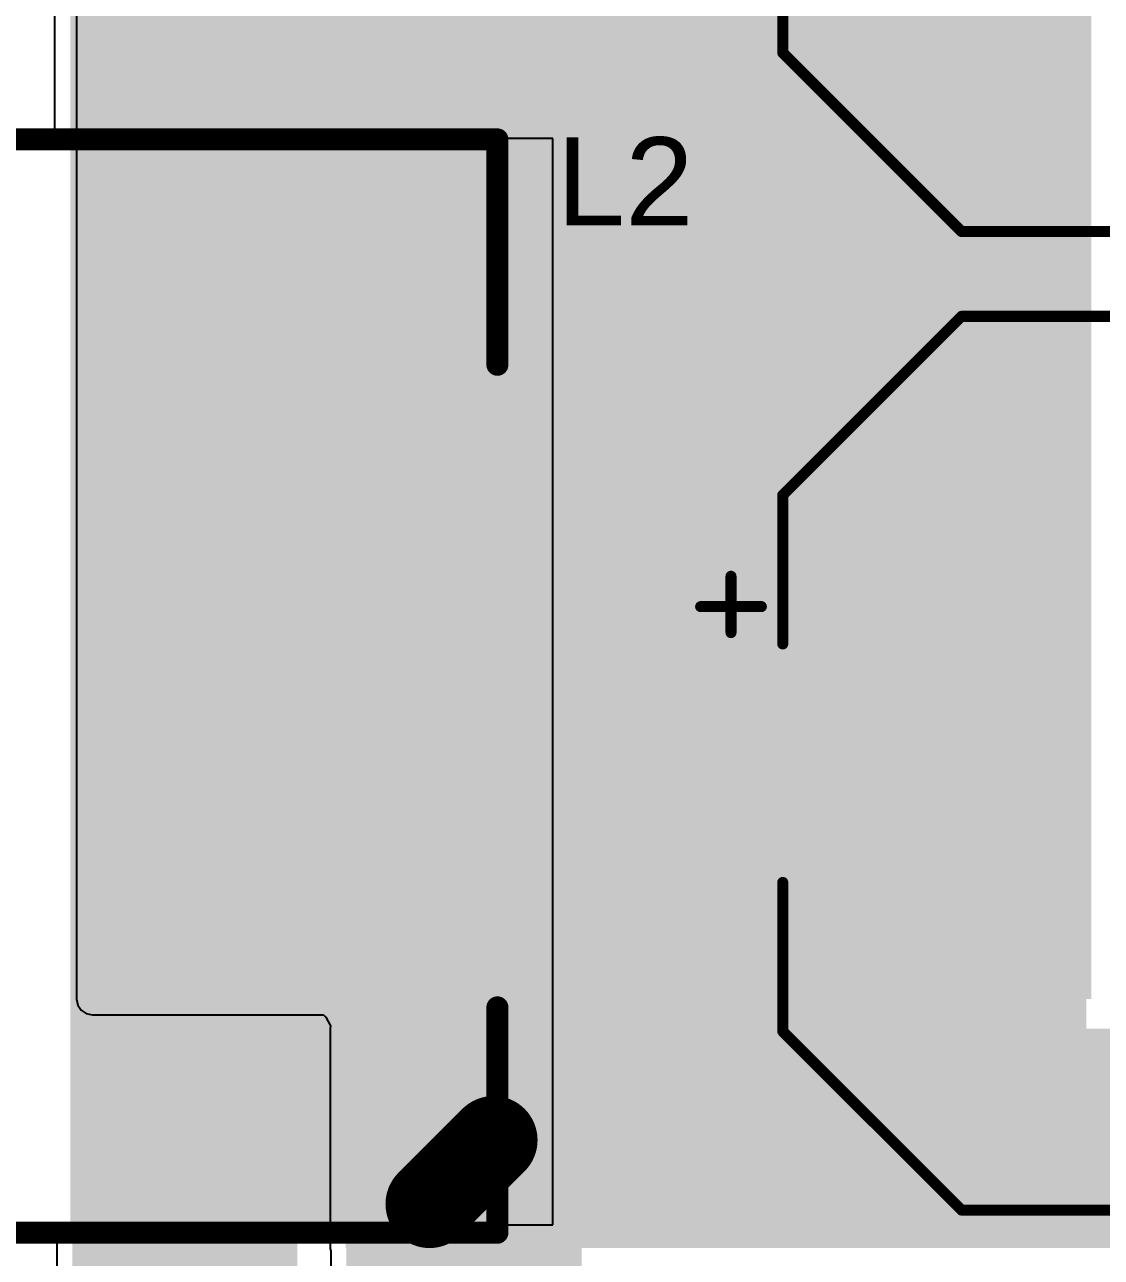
# Model space of a CAD drawing. Header units: millimetres. Extents: x -0.21 to 3.18, y -0.07 to 2.49.
# Drawn here: x 0.702 to 1.191, y 0.522 to 1.081 of the extents above; entities that cross this region are included whole.
import ezdxf

# ---------------------------------------------------------------- set-up
doc = ezdxf.new("R2010")
doc.units = ezdxf.units.MM
doc.header["$MEASUREMENT"] = 0
for name, color, linetype in [('BottomLayer', 5, 'Continuous'), ('BottomSolder', 6, 'Continuous'), ('TopLayer', 1, 'Continuous'), ('TopOverlay', 2, 'Continuous'), ('TopPaste', 8, 'Continuous'), ('TopSolder', 216, 'Continuous'), ('ViaHoleLayer', 16, 'Continuous')]:
    doc.layers.add(name, color=color, linetype=linetype)
doc.styles.add('Arial', font='', dxfattribs={"height": 0.2})
doc.styles.get('Arial').set_extended_font_data('Arial')

# ---------------------------------------------------------------- blocks, each defined once
blk = doc.blocks.new('UUD1A102MNL1GS_9')
at = {"layer": 'TopLayer'}
blk.add_hatch(color=1, dxfattribs=at).paths.add_polyline_path([(-0.24547, 0.04173), (-0.08839, 0.04173), (-0.08839, -0.04173), (-0.24547, -0.04173)])
at = {"layer": 'TopPaste'}
blk.add_hatch(color=8, dxfattribs=at).paths.add_polyline_path([(-0.24547, 0.04173), (-0.08839, 0.04173), (-0.08839, -0.04173), (-0.24547, -0.04173)])
at = {"layer": 'TopSolder'}
blk.add_hatch(color=216, dxfattribs=at).paths.add_polyline_path([(-0.24947, 0.04573), (-0.08439, 0.04573), (-0.08439, -0.04573), (-0.24947, -0.04573)])
at = {"layer": 'TopOverlay', "const_width": 0.005}
for points in [[(-0.20276, 0.12165), (-0.12165, 0.20276)], [(-0.12165, 0.20276), (0.20276, 0.20276)], [(-0.20276, 0.05409), (-0.20276, 0.12165)], [(-0.22624, 0.07106), (-0.22624, 0.08483)], [(-0.24002, 0.07106), (-0.21246, 0.07106)], [(-0.22624, 0.05924), (-0.22624, 0.07106)], [(-0.20276, -0.12165), (-0.20276, -0.05409)], [(-0.20276, -0.12165), (-0.12165, -0.20276)], [(-0.12165, -0.20276), (0.20276, -0.20276)]]:
    blk.add_lwpolyline(points, dxfattribs=at)
at = {"layer": 'TopOverlay', "const_width": 0.0025}
for points in [[(-0.1229, 0.20276, 1), (-0.1204, 0.20276, 1)], [(-0.1229, 0.20276, 1), (-0.1204, 0.20276, 1)], [(-0.20401, 0.12165, 1), (-0.20151, 0.12165, 1)], [(-0.20401, 0.12165, 1), (-0.20151, 0.12165, 1)], [(-0.22749, 0.08483, 1), (-0.22499, 0.08483, 1)], [(-0.24127, 0.07106, 1), (-0.23877, 0.07106, 1)], [(-0.22749, 0.07106, 1), (-0.22499, 0.07106, 1)], [(-0.22749, 0.07106, 1), (-0.22499, 0.07106, 1)], [(-0.21371, 0.07106, 1), (-0.21121, 0.07106, 1)], [(-0.22749, 0.05924, 1), (-0.22499, 0.05924, 1)], [(-0.20401, 0.05409, 1), (-0.20151, 0.05409, 1)], [(-0.20401, -0.05409, 1), (-0.20151, -0.05409, 1)], [(-0.20401, -0.12165, 1), (-0.20151, -0.12165, 1)], [(-0.20401, -0.12165, 1), (-0.20151, -0.12165, 1)], [(-0.1229, -0.20276, 1), (-0.1204, -0.20276, 1)], [(-0.1229, -0.20276, 1), (-0.1204, -0.20276, 1)]]:
    blk.add_lwpolyline(points, format="xyb", close=True, dxfattribs=at)
blk = doc.blocks.new('UUD1A102MNL1GS_10')
at = {"layer": 'TopOverlay', "const_width": 0.005}
for points in [[(-0.20276, -0.12165), (-0.20276, -0.05409)], [(-0.20276, -0.12165), (-0.12165, -0.20276)], [(-0.12165, -0.20276), (0.20276, -0.20276)]]:
    blk.add_lwpolyline(points, dxfattribs=at)
at = {"layer": 'TopOverlay', "const_width": 0.0025}
for points in [[(-0.20401, -0.12165, 1), (-0.20151, -0.12165, 1)], [(-0.20401, -0.12165, 1), (-0.20151, -0.12165, 1)], [(-0.1229, -0.20276, 1), (-0.1204, -0.20276, 1)], [(-0.1229, -0.20276, 1), (-0.1204, -0.20276, 1)]]:
    blk.add_lwpolyline(points, format="xyb", close=True, dxfattribs=at)
blk = doc.blocks.new('BCIH1367_2R2M_14')
at = {"layer": 'TopLayer'}
blk.add_hatch(color=1, dxfattribs=at).paths.add_polyline_path([(0.15748, 0.09843), (0.28543, 0.09843), (0.28543, -0.09843), (0.15748, -0.09843)])
at = {"layer": 'TopPaste'}
blk.add_hatch(color=8, dxfattribs=at).paths.add_polyline_path([(0.15748, 0.09843), (0.28543, 0.09843), (0.28543, -0.09843), (0.15748, -0.09843)])
at = {"layer": 'TopSolder'}
blk.add_hatch(color=216, dxfattribs=at).paths.add_polyline_path([(0.15348, 0.10243), (0.28943, 0.10243), (0.28943, -0.10243), (0.15348, -0.10243)])
at = {"layer": 'TopOverlay', "const_width": 0.01}
for points in [[(-0.26378, 0.24803), (0.26378, 0.24803)], [(0.26378, 0.14578), (0.26378, 0.24803)], [(0.26378, -0.24803), (0.26378, -0.14578)], [(-0.26378, -0.24803), (0.26378, -0.24803)]]:
    blk.add_lwpolyline(points, dxfattribs=at)
at = {"layer": 'TopOverlay', "const_width": 0.005}
for points in [[(0.26128, 0.24803, 1), (0.26628, 0.24803, 1)], [(0.26128, 0.24803, 1), (0.26628, 0.24803, 1)], [(0.26128, 0.14578, 1), (0.26628, 0.14578, 1)], [(0.26128, -0.14578, 1), (0.26628, -0.14578, 1)], [(0.26128, -0.24803, 1), (0.26628, -0.24803, 1)], [(0.26128, -0.24803, 1), (0.26628, -0.24803, 1)]]:
    blk.add_lwpolyline(points, format="xyb", close=True, dxfattribs=at)

msp = doc.modelspace()

# ---------------------------------------------------------------- hatches: boundary and pattern name
at = {"layer": 'BottomLayer'}
for points in [[(0.733, 0.639), (1.18626, 0.639), (1.18626, 1.406), (0.733, 1.406)], [(0.848, 0.5355), (2.106, 0.5355), (2.106, 0.6255), (0.848, 0.6255)], [(0.848, 0.526), (2.457, 0.526), (2.457, 0.61316), (0.848, 0.61316)], [(0.955, 0.55924), (0.84828, 0.55924), (0.84828, 0.399), (0.955, 0.399)]]:
    msp.add_hatch(color=5, dxfattribs=at).paths.add_polyline_path(points)
h = msp.add_hatch(color=5, dxfattribs=at)
edge = h.paths.add_edge_path()
edge.add_arc((1.01014, 0.83593), 0.01181, 0, 360)
h = msp.add_hatch(color=5, dxfattribs=at)
edge = h.paths.add_edge_path()
edge.add_arc((1.03714, 0.83593), 0.01181, 0, 360)
h = msp.add_hatch(color=5, dxfattribs=at)
edge = h.paths.add_edge_path()
edge.add_arc((1.06414, 0.83593), 0.01181, 0, 360)
h = msp.add_hatch(color=5, dxfattribs=at)
edge = h.paths.add_edge_path()
edge.add_arc((1.09214, 0.83593), 0.01181, 0, 360)
h = msp.add_hatch(color=5, dxfattribs=at)
edge = h.paths.add_edge_path()
edge.add_arc((1.11914, 0.83593), 0.01181, 0, 360)
h = msp.add_hatch(color=5, dxfattribs=at)
edge = h.paths.add_edge_path()
edge.add_arc((1.14614, 0.83593), 0.01181, 0, 360)
h = msp.add_hatch(color=5, dxfattribs=at)
edge = h.paths.add_edge_path()
edge.add_arc((1.01014, 0.809), 0.01181, 0, 360)
h = msp.add_hatch(color=5, dxfattribs=at)
edge = h.paths.add_edge_path()
edge.add_arc((1.03714, 0.809), 0.01181, 0, 360)
h = msp.add_hatch(color=5, dxfattribs=at)
edge = h.paths.add_edge_path()
edge.add_arc((1.06414, 0.809), 0.01181, 0, 360)
h = msp.add_hatch(color=5, dxfattribs=at)
edge = h.paths.add_edge_path()
edge.add_arc((1.09214, 0.809), 0.01181, 0, 360)
h = msp.add_hatch(color=5, dxfattribs=at)
edge = h.paths.add_edge_path()
edge.add_arc((1.11914, 0.809), 0.01181, 0, 360)
h = msp.add_hatch(color=5, dxfattribs=at)
edge = h.paths.add_edge_path()
edge.add_arc((1.14614, 0.809), 0.01181, 0, 360)
h = msp.add_hatch(color=5, dxfattribs=at)
edge = h.paths.add_edge_path()
edge.add_arc((1.018, 0.683), 0.01181, 0, 360)
h = msp.add_hatch(color=5, dxfattribs=at)
edge = h.paths.add_edge_path()
edge.add_arc((1.045, 0.683), 0.01181, 0, 360)
h = msp.add_hatch(color=5, dxfattribs=at)
edge = h.paths.add_edge_path()
edge.add_arc((1.072, 0.683), 0.01181, 0, 360)
h = msp.add_hatch(color=5, dxfattribs=at)
edge = h.paths.add_edge_path()
edge.add_arc((1.1, 0.683), 0.01181, 0, 360)
h = msp.add_hatch(color=5, dxfattribs=at)
edge = h.paths.add_edge_path()
edge.add_arc((1.127, 0.683), 0.01181, 0, 360)
h = msp.add_hatch(color=5, dxfattribs=at)
edge = h.paths.add_edge_path()
edge.add_arc((1.154, 0.683), 0.01181, 0, 360)
h = msp.add_hatch(color=5, dxfattribs=at)
edge = h.paths.add_edge_path()
edge.add_arc((1.018, 0.65607), 0.01181, 0, 360)
h = msp.add_hatch(color=5, dxfattribs=at)
edge = h.paths.add_edge_path()
edge.add_arc((1.045, 0.65607), 0.01181, 0, 360)
h = msp.add_hatch(color=5, dxfattribs=at)
edge = h.paths.add_edge_path()
edge.add_arc((1.072, 0.65607), 0.01181, 0, 360)
h = msp.add_hatch(color=5, dxfattribs=at)
edge = h.paths.add_edge_path()
edge.add_arc((1.1, 0.65607), 0.01181, 0, 360)
h = msp.add_hatch(color=5, dxfattribs=at)
edge = h.paths.add_edge_path()
edge.add_arc((1.127, 0.65607), 0.01181, 0, 360)
h = msp.add_hatch(color=5, dxfattribs=at)
edge = h.paths.add_edge_path()
edge.add_arc((1.154, 0.65607), 0.01181, 0, 360)
at = {"layer": 'BottomSolder'}
h = msp.add_hatch(color=6, dxfattribs=at)
edge = h.paths.add_edge_path()
edge.add_arc((1.01014, 0.83593), 0.01581, 0, 360)
h = msp.add_hatch(color=6, dxfattribs=at)
edge = h.paths.add_edge_path()
edge.add_arc((1.03714, 0.83593), 0.01581, 0, 360)
h = msp.add_hatch(color=6, dxfattribs=at)
edge = h.paths.add_edge_path()
edge.add_arc((1.06414, 0.83593), 0.01581, 0, 360)
h = msp.add_hatch(color=6, dxfattribs=at)
edge = h.paths.add_edge_path()
edge.add_arc((1.09214, 0.83593), 0.01581, 0, 360)
h = msp.add_hatch(color=6, dxfattribs=at)
edge = h.paths.add_edge_path()
edge.add_arc((1.11914, 0.83593), 0.01581, 0, 360)
h = msp.add_hatch(color=6, dxfattribs=at)
edge = h.paths.add_edge_path()
edge.add_arc((1.14614, 0.83593), 0.01581, 0, 360)
h = msp.add_hatch(color=6, dxfattribs=at)
edge = h.paths.add_edge_path()
edge.add_arc((1.01014, 0.809), 0.01581, 0, 360)
h = msp.add_hatch(color=6, dxfattribs=at)
edge = h.paths.add_edge_path()
edge.add_arc((1.03714, 0.809), 0.01581, 0, 360)
h = msp.add_hatch(color=6, dxfattribs=at)
edge = h.paths.add_edge_path()
edge.add_arc((1.06414, 0.809), 0.01581, 0, 360)
h = msp.add_hatch(color=6, dxfattribs=at)
edge = h.paths.add_edge_path()
edge.add_arc((1.09214, 0.809), 0.01581, 0, 360)
h = msp.add_hatch(color=6, dxfattribs=at)
edge = h.paths.add_edge_path()
edge.add_arc((1.11914, 0.809), 0.01581, 0, 360)
h = msp.add_hatch(color=6, dxfattribs=at)
edge = h.paths.add_edge_path()
edge.add_arc((1.14614, 0.809), 0.01581, 0, 360)
h = msp.add_hatch(color=6, dxfattribs=at)
edge = h.paths.add_edge_path()
edge.add_arc((1.018, 0.683), 0.01581, 0, 360)
h = msp.add_hatch(color=6, dxfattribs=at)
edge = h.paths.add_edge_path()
edge.add_arc((1.045, 0.683), 0.01581, 0, 360)
h = msp.add_hatch(color=6, dxfattribs=at)
edge = h.paths.add_edge_path()
edge.add_arc((1.072, 0.683), 0.01581, 0, 360)
h = msp.add_hatch(color=6, dxfattribs=at)
edge = h.paths.add_edge_path()
edge.add_arc((1.1, 0.683), 0.01581, 0, 360)
h = msp.add_hatch(color=6, dxfattribs=at)
edge = h.paths.add_edge_path()
edge.add_arc((1.127, 0.683), 0.01581, 0, 360)
h = msp.add_hatch(color=6, dxfattribs=at)
edge = h.paths.add_edge_path()
edge.add_arc((1.154, 0.683), 0.01581, 0, 360)
h = msp.add_hatch(color=6, dxfattribs=at)
edge = h.paths.add_edge_path()
edge.add_arc((1.018, 0.65607), 0.01581, 0, 360)
h = msp.add_hatch(color=6, dxfattribs=at)
edge = h.paths.add_edge_path()
edge.add_arc((1.045, 0.65607), 0.01581, 0, 360)
h = msp.add_hatch(color=6, dxfattribs=at)
edge = h.paths.add_edge_path()
edge.add_arc((1.072, 0.65607), 0.01581, 0, 360)
h = msp.add_hatch(color=6, dxfattribs=at)
edge = h.paths.add_edge_path()
edge.add_arc((1.1, 0.65607), 0.01581, 0, 360)
h = msp.add_hatch(color=6, dxfattribs=at)
edge = h.paths.add_edge_path()
edge.add_arc((1.127, 0.65607), 0.01581, 0, 360)
h = msp.add_hatch(color=6, dxfattribs=at)
edge = h.paths.add_edge_path()
edge.add_arc((1.154, 0.65607), 0.01581, 0, 360)
at = {"layer": 'TopLayer'}
for points in [[(0.723, 0.532), (1.184, 0.532), (1.184, 1.372), (0.723, 1.372)], [(0.724, 0.561), (0.724, 0.205), (0.826, 0.205), (0.826, 0.561)]]:
    msp.add_hatch(color=1, dxfattribs=at).paths.add_polyline_path(points)
h = msp.add_hatch(color=1, dxfattribs=at)
edge = h.paths.add_edge_path()
edge.add_arc((1.01014, 0.83593), 0.01181, 0, 360)
h = msp.add_hatch(color=1, dxfattribs=at)
edge = h.paths.add_edge_path()
edge.add_arc((1.03714, 0.83593), 0.01181, 0, 360)
h = msp.add_hatch(color=1, dxfattribs=at)
edge = h.paths.add_edge_path()
edge.add_arc((1.06414, 0.83593), 0.01181, 0, 360)
h = msp.add_hatch(color=1, dxfattribs=at)
edge = h.paths.add_edge_path()
edge.add_arc((1.09214, 0.83593), 0.01181, 0, 360)
h = msp.add_hatch(color=1, dxfattribs=at)
edge = h.paths.add_edge_path()
edge.add_arc((1.11914, 0.83593), 0.01181, 0, 360)
h = msp.add_hatch(color=1, dxfattribs=at)
edge = h.paths.add_edge_path()
edge.add_arc((1.14614, 0.83593), 0.01181, 0, 360)
h = msp.add_hatch(color=1, dxfattribs=at)
edge = h.paths.add_edge_path()
edge.add_arc((1.01014, 0.809), 0.01181, 0, 360)
h = msp.add_hatch(color=1, dxfattribs=at)
edge = h.paths.add_edge_path()
edge.add_arc((1.03714, 0.809), 0.01181, 0, 360)
h = msp.add_hatch(color=1, dxfattribs=at)
edge = h.paths.add_edge_path()
edge.add_arc((1.06414, 0.809), 0.01181, 0, 360)
h = msp.add_hatch(color=1, dxfattribs=at)
edge = h.paths.add_edge_path()
edge.add_arc((1.09214, 0.809), 0.01181, 0, 360)
h = msp.add_hatch(color=1, dxfattribs=at)
edge = h.paths.add_edge_path()
edge.add_arc((1.11914, 0.809), 0.01181, 0, 360)
h = msp.add_hatch(color=1, dxfattribs=at)
edge = h.paths.add_edge_path()
edge.add_arc((1.14614, 0.809), 0.01181, 0, 360)
h = msp.add_hatch(color=1, dxfattribs=at)
edge = h.paths.add_edge_path()
edge.add_arc((1.018, 0.683), 0.01181, 0, 360)
h = msp.add_hatch(color=1, dxfattribs=at)
edge = h.paths.add_edge_path()
edge.add_arc((1.045, 0.683), 0.01181, 0, 360)
h = msp.add_hatch(color=1, dxfattribs=at)
edge = h.paths.add_edge_path()
edge.add_arc((1.072, 0.683), 0.01181, 0, 360)
h = msp.add_hatch(color=1, dxfattribs=at)
edge = h.paths.add_edge_path()
edge.add_arc((1.1, 0.683), 0.01181, 0, 360)
h = msp.add_hatch(color=1, dxfattribs=at)
edge = h.paths.add_edge_path()
edge.add_arc((1.127, 0.683), 0.01181, 0, 360)
h = msp.add_hatch(color=1, dxfattribs=at)
edge = h.paths.add_edge_path()
edge.add_arc((1.154, 0.683), 0.01181, 0, 360)
h = msp.add_hatch(color=1, dxfattribs=at)
edge = h.paths.add_edge_path()
edge.add_arc((1.018, 0.65607), 0.01181, 0, 360)
h = msp.add_hatch(color=1, dxfattribs=at)
edge = h.paths.add_edge_path()
edge.add_arc((1.045, 0.65607), 0.01181, 0, 360)
h = msp.add_hatch(color=1, dxfattribs=at)
edge = h.paths.add_edge_path()
edge.add_arc((1.072, 0.65607), 0.01181, 0, 360)
h = msp.add_hatch(color=1, dxfattribs=at)
edge = h.paths.add_edge_path()
edge.add_arc((1.1, 0.65607), 0.01181, 0, 360)
h = msp.add_hatch(color=1, dxfattribs=at)
edge = h.paths.add_edge_path()
edge.add_arc((1.127, 0.65607), 0.01181, 0, 360)
h = msp.add_hatch(color=1, dxfattribs=at)
edge = h.paths.add_edge_path()
edge.add_arc((1.154, 0.65607), 0.01181, 0, 360)
at = {"layer": 'TopSolder'}
h = msp.add_hatch(color=216, dxfattribs=at)
edge = h.paths.add_edge_path()
edge.add_arc((1.01014, 0.83593), 0.01581, 0, 360)
h = msp.add_hatch(color=216, dxfattribs=at)
edge = h.paths.add_edge_path()
edge.add_arc((1.03714, 0.83593), 0.01581, 0, 360)
h = msp.add_hatch(color=216, dxfattribs=at)
edge = h.paths.add_edge_path()
edge.add_arc((1.06414, 0.83593), 0.01581, 0, 360)
h = msp.add_hatch(color=216, dxfattribs=at)
edge = h.paths.add_edge_path()
edge.add_arc((1.09214, 0.83593), 0.01581, 0, 360)
h = msp.add_hatch(color=216, dxfattribs=at)
edge = h.paths.add_edge_path()
edge.add_arc((1.11914, 0.83593), 0.01581, 0, 360)
h = msp.add_hatch(color=216, dxfattribs=at)
edge = h.paths.add_edge_path()
edge.add_arc((1.14614, 0.83593), 0.01581, 0, 360)
h = msp.add_hatch(color=216, dxfattribs=at)
edge = h.paths.add_edge_path()
edge.add_arc((1.01014, 0.809), 0.01581, 0, 360)
h = msp.add_hatch(color=216, dxfattribs=at)
edge = h.paths.add_edge_path()
edge.add_arc((1.03714, 0.809), 0.01581, 0, 360)
h = msp.add_hatch(color=216, dxfattribs=at)
edge = h.paths.add_edge_path()
edge.add_arc((1.06414, 0.809), 0.01581, 0, 360)
h = msp.add_hatch(color=216, dxfattribs=at)
edge = h.paths.add_edge_path()
edge.add_arc((1.09214, 0.809), 0.01581, 0, 360)
h = msp.add_hatch(color=216, dxfattribs=at)
edge = h.paths.add_edge_path()
edge.add_arc((1.11914, 0.809), 0.01581, 0, 360)
h = msp.add_hatch(color=216, dxfattribs=at)
edge = h.paths.add_edge_path()
edge.add_arc((1.14614, 0.809), 0.01581, 0, 360)
h = msp.add_hatch(color=216, dxfattribs=at)
edge = h.paths.add_edge_path()
edge.add_arc((1.018, 0.683), 0.01581, 0, 360)
h = msp.add_hatch(color=216, dxfattribs=at)
edge = h.paths.add_edge_path()
edge.add_arc((1.045, 0.683), 0.01581, 0, 360)
h = msp.add_hatch(color=216, dxfattribs=at)
edge = h.paths.add_edge_path()
edge.add_arc((1.072, 0.683), 0.01581, 0, 360)
h = msp.add_hatch(color=216, dxfattribs=at)
edge = h.paths.add_edge_path()
edge.add_arc((1.1, 0.683), 0.01581, 0, 360)
h = msp.add_hatch(color=216, dxfattribs=at)
edge = h.paths.add_edge_path()
edge.add_arc((1.127, 0.683), 0.01581, 0, 360)
h = msp.add_hatch(color=216, dxfattribs=at)
edge = h.paths.add_edge_path()
edge.add_arc((1.154, 0.683), 0.01581, 0, 360)
h = msp.add_hatch(color=216, dxfattribs=at)
edge = h.paths.add_edge_path()
edge.add_arc((1.018, 0.65607), 0.01581, 0, 360)
h = msp.add_hatch(color=216, dxfattribs=at)
edge = h.paths.add_edge_path()
edge.add_arc((1.045, 0.65607), 0.01581, 0, 360)
h = msp.add_hatch(color=216, dxfattribs=at)
edge = h.paths.add_edge_path()
edge.add_arc((1.072, 0.65607), 0.01581, 0, 360)
h = msp.add_hatch(color=216, dxfattribs=at)
edge = h.paths.add_edge_path()
edge.add_arc((1.1, 0.65607), 0.01581, 0, 360)
h = msp.add_hatch(color=216, dxfattribs=at)
edge = h.paths.add_edge_path()
edge.add_arc((1.127, 0.65607), 0.01581, 0, 360)
h = msp.add_hatch(color=216, dxfattribs=at)
edge = h.paths.add_edge_path()
edge.add_arc((1.154, 0.65607), 0.01581, 0, 360)
at = {"layer": 'ViaHoleLayer'}
h = msp.add_hatch(color=16, dxfattribs=at)
edge = h.paths.add_edge_path()
edge.add_arc((1.01014, 0.83593), 0.00591, 0, 360)
h = msp.add_hatch(color=16, dxfattribs=at)
edge = h.paths.add_edge_path()
edge.add_arc((1.03714, 0.83593), 0.00591, 0, 360)
h = msp.add_hatch(color=16, dxfattribs=at)
edge = h.paths.add_edge_path()
edge.add_arc((1.06414, 0.83593), 0.00591, 0, 360)
h = msp.add_hatch(color=16, dxfattribs=at)
edge = h.paths.add_edge_path()
edge.add_arc((1.09214, 0.83593), 0.00591, 0, 360)
h = msp.add_hatch(color=16, dxfattribs=at)
edge = h.paths.add_edge_path()
edge.add_arc((1.11914, 0.83593), 0.00591, 0, 360)
h = msp.add_hatch(color=16, dxfattribs=at)
edge = h.paths.add_edge_path()
edge.add_arc((1.14614, 0.83593), 0.00591, 0, 360)
h = msp.add_hatch(color=16, dxfattribs=at)
edge = h.paths.add_edge_path()
edge.add_arc((1.01014, 0.809), 0.00591, 0, 360)
h = msp.add_hatch(color=16, dxfattribs=at)
edge = h.paths.add_edge_path()
edge.add_arc((1.03714, 0.809), 0.00591, 0, 360)
h = msp.add_hatch(color=16, dxfattribs=at)
edge = h.paths.add_edge_path()
edge.add_arc((1.06414, 0.809), 0.00591, 0, 360)
h = msp.add_hatch(color=16, dxfattribs=at)
edge = h.paths.add_edge_path()
edge.add_arc((1.09214, 0.809), 0.00591, 0, 360)
h = msp.add_hatch(color=16, dxfattribs=at)
edge = h.paths.add_edge_path()
edge.add_arc((1.11914, 0.809), 0.00591, 0, 360)
h = msp.add_hatch(color=16, dxfattribs=at)
edge = h.paths.add_edge_path()
edge.add_arc((1.14614, 0.809), 0.00591, 0, 360)
h = msp.add_hatch(color=16, dxfattribs=at)
edge = h.paths.add_edge_path()
edge.add_arc((1.018, 0.683), 0.00591, 0, 360)
h = msp.add_hatch(color=16, dxfattribs=at)
edge = h.paths.add_edge_path()
edge.add_arc((1.045, 0.683), 0.00591, 0, 360)
h = msp.add_hatch(color=16, dxfattribs=at)
edge = h.paths.add_edge_path()
edge.add_arc((1.072, 0.683), 0.00591, 0, 360)
h = msp.add_hatch(color=16, dxfattribs=at)
edge = h.paths.add_edge_path()
edge.add_arc((1.1, 0.683), 0.00591, 0, 360)
h = msp.add_hatch(color=16, dxfattribs=at)
edge = h.paths.add_edge_path()
edge.add_arc((1.127, 0.683), 0.00591, 0, 360)
h = msp.add_hatch(color=16, dxfattribs=at)
edge = h.paths.add_edge_path()
edge.add_arc((1.154, 0.683), 0.00591, 0, 360)
h = msp.add_hatch(color=16, dxfattribs=at)
edge = h.paths.add_edge_path()
edge.add_arc((1.018, 0.65607), 0.00591, 0, 360)
h = msp.add_hatch(color=16, dxfattribs=at)
edge = h.paths.add_edge_path()
edge.add_arc((1.045, 0.65607), 0.00591, 0, 360)
h = msp.add_hatch(color=16, dxfattribs=at)
edge = h.paths.add_edge_path()
edge.add_arc((1.072, 0.65607), 0.00591, 0, 360)
h = msp.add_hatch(color=16, dxfattribs=at)
edge = h.paths.add_edge_path()
edge.add_arc((1.1, 0.65607), 0.00591, 0, 360)
h = msp.add_hatch(color=16, dxfattribs=at)
edge = h.paths.add_edge_path()
edge.add_arc((1.127, 0.65607), 0.00591, 0, 360)
h = msp.add_hatch(color=16, dxfattribs=at)
edge = h.paths.add_edge_path()
edge.add_arc((1.154, 0.65607), 0.00591, 0, 360)

# ---------------------------------------------------------------- linework, layer by layer
at = {"layer": 'BottomLayer'}
for p, q in [((0.72586, 1.28586), (0.72586, 0.639)), ((0.72586, 0.639), (0.72641, 0.63627)), ((0.72641, 0.63627), (0.72795, 0.63395)), ((0.72795, 0.63395), (0.73027, 0.63241)), ((0.73027, 0.63241), (0.733, 0.63186)), ((0.733, 0.63186), (0.83782, 0.63186)), ((0.83782, 0.63186), (0.83891, 0.63076)), ((0.83891, 0.63076), (0.84113, 0.62686)), ((0.84113, 0.62686), (0.84086, 0.6255)), ((0.84086, 0.6255), (0.84086, 0.61316)), ((0.84086, 0.61316), (0.84086, 0.5355)), ((0.84086, 0.5355), (0.84086, 0.526)), ((0.84086, 0.526), (0.84115, 0.52458)), ((0.84115, 0.52458), (0.84115, 0.399))]:
    msp.add_line(p, q, dxfattribs=at)
at = {"layer": 'BottomLayer', "const_width": 0.04}
msp.add_lwpolyline([(0.886, 0.546), (0.915, 0.575)], dxfattribs=at)
at = {"layer": 'BottomLayer', "const_width": 0.02}
for points in [[(0.905, 0.575, 1), (0.925, 0.575, 1)], [(0.876, 0.546, 1), (0.896, 0.546, 1)]]:
    msp.add_lwpolyline(points, format="xyb", close=True, dxfattribs=at)
at = {"layer": 'TopLayer'}
for p, q in [((0.71586, 1.372), (0.71586, 1.02952)), ((0.942, 1.02952), (0.358, 1.02952)), ((0.71586, 1.02952), (0.358, 1.02952)), ((0.942, 0.53648), (0.942, 1.02952)), ((0.358, 0.53648), (0.942, 0.53648)), ((0.56014, 0.53648), (0.71586, 0.53648)), ((0.71586, 0.53648), (0.71586, 0.532)), ((0.71586, 0.532), (0.71641, 0.52927)), ((0.71641, 0.52927), (0.71686, 0.52859)), ((0.71686, 0.52859), (0.71686, 0.47323))]:
    msp.add_line(p, q, dxfattribs=at)

# ---------------------------------------------------------------- block references
for name, p in [('UUD1A102MNL1GS_10', (1.249, 1.19)), ('BCIH1367_2R2M_14', (0.653, 0.781)), ('UUD1A102MNL1GS_9', (1.249, 0.746))]:
    msp.add_blockref(name, p)

# ---------------------------------------------------------------- texts
at = {"layer": 'TopOverlay', "style": 'Arial'}
msp.add_text('L2', height=0.04, dxfattribs=at).set_placement((0.94368, 0.99001))

doc.saveas('drawing.dxf')
